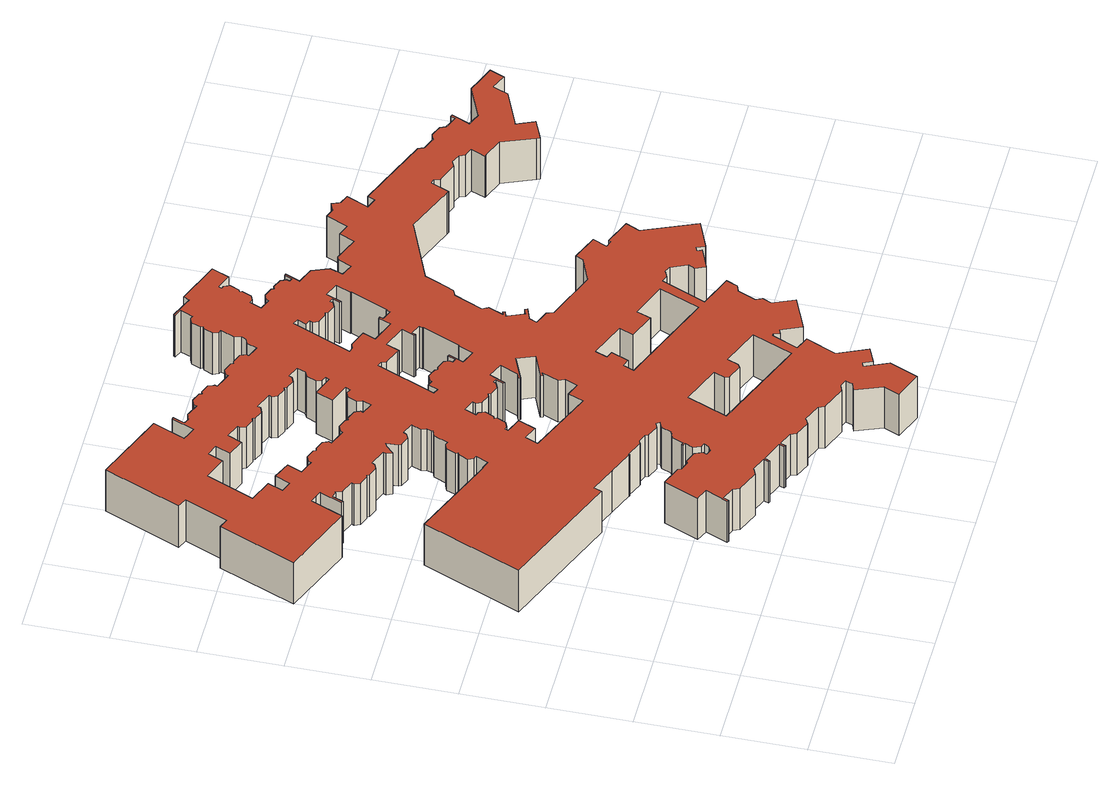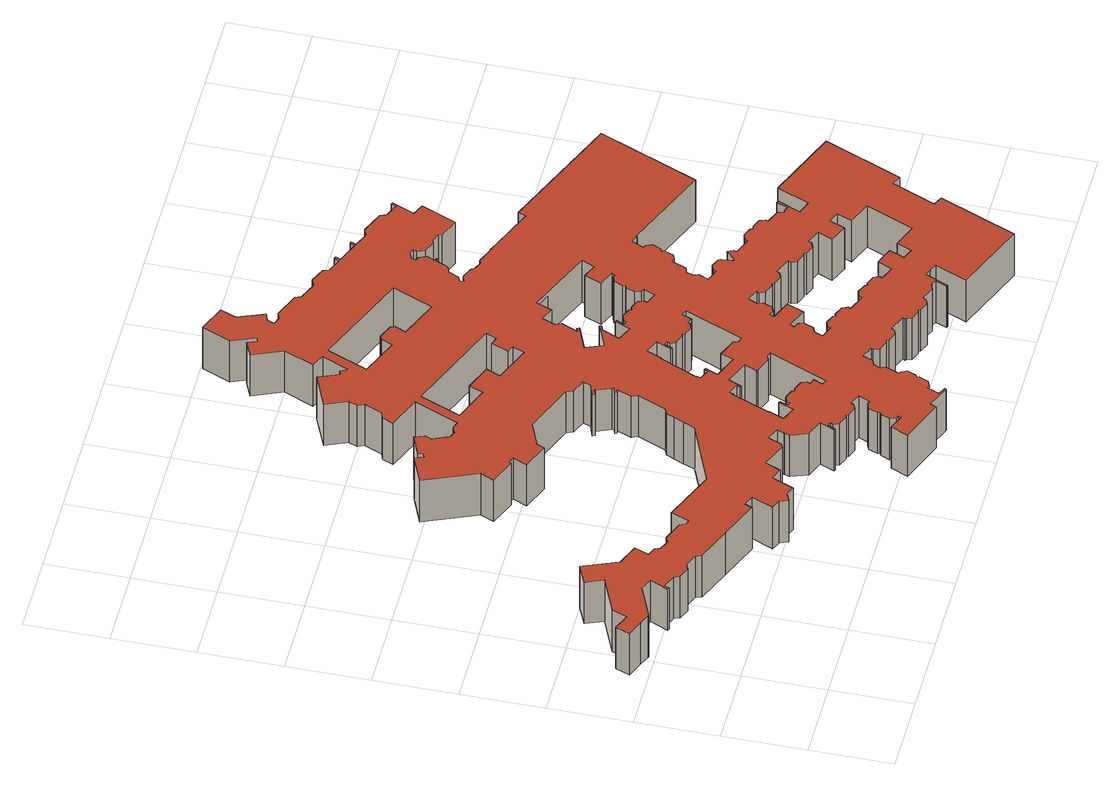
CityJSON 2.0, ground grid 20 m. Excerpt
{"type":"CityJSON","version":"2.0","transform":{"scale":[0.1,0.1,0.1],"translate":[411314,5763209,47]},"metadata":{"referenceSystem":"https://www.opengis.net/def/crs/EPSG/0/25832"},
"CityObjects":{
"building1":{"type":"Building","attributes":{"name":"Fachklinik Hornheide","Gemeindeschluessel":"05515000","Geometrietyp2DReferenz":"3000","function":"31001_3051"},"address":[{"country":"Germany","locality":"Münster","thoroughfareNumber":"300","thoroughfareName":"Dorbaumstraße"}],"children":["building1-1","building1-2"]},
"building1-1":{"type":"BuildingPart","attributes":{"roofType":"1000","measuredHeight":11.36},"parents":["building1"],"geometry":[{"type":"Solid","lod":"2","boundaries":[[[[0,1,2,3]],[[4,5,1,0]],[[6,7,5,4]],[[3,2,7,6]],[[4,0,3,6]],[[1,5,7,2]]]],"semantics":{"surfaces":[{"type":"WallSurface"},{"type":"RoofSurface"},{"type":"GroundSurface"}],"values":[[0,0,0,0,1,2]]}}]},
"building1-2":{"type":"BuildingPart","attributes":{"roofType":"1000","measuredHeight":12.69},"parents":["building1"],"geometry":[{"type":"Solid","lod":"2","boundaries":[[[[8,9,10,11]],[[12,13,9,8]],[[14,15,13,12]],[[16,17,15,14]],[[18,19,17,16]],[[20,21,19,18]],[[22,23,21,20]],[[24,25,23,22]],[[26,27,25,24]],[[28,29,27,26]],[[30,31,29,28]],[[32,33,31,30]],[[34,35,33,32]],[[36,37,35,34]],[[38,39,37,36]],[[40,41,39,38]],[[42,43,41,40]],[[44,45,43,42]],[[46,47,45,44]],[[48,49,47,46]],[[50,51,49,48]],[[52,53,51,50]],[[54,55,53,52]],[[56,57,55,54]],[[58,59,57,56]],[[60,61,59,58]],[[62,63,61,60]],[[64,65,63,62]],[[66,67,65,64]],[[68,69,67,66]],[[70,71,69,68]],[[72,73,71,70]],[[74,75,73,72]],[[76,77,75,74]],[[78,79,77,76]],[[80,81,79,78]],[[82,83,81,80]],[[84,85,83,82]],[[86,87,85,84]],[[88,89,87,86]],[[90,91,89,88]],[[92,93,91,90]],[[94,95,93,92]],[[96,97,95,94]],[[98,99,97,96]],[[100,101,99,98]],[[102,103,101,100]],[[104,105,103,102]],[[106,107,105,104]],[[108,109,107,106]],[[110,111,109,108]],[[112,113,111,110]],[[114,115,113,112]],[[110,108,106,104,102,100,98,96,94,92,90,88,86,84,82,80,78,76,74,72,70,68,66,64,62,60,58,56,54,52,50,48,46,44,42,40,38,36,34,32,30,28,26,24,22,20,18,16,14,12,8,11,116,117,118,119,120,121,122,123,124,125,126,127,128,129,130,131,132,133,134,135,136,137,138,139,140,141,142,143,144,145,146,147,148,149,150,151,152,153,154,155,156,157,158,159,160,161,162,163,164,165,166,167,168,169,170,171,172,173,174,175,176,177,178,179,180,181,182,183,184,185,186,187,188,189,190,191,192,193,194,195,196,197,198,199,200,201,202,203,204,205,206,207,208,209,210,211,212,213,214,215,216,217,218,219,220,221,222,223,224,225,226,227,228,229,230,231,232,233,234,235,236,237,238,239,240,241,242,243,244,245,246,247,248,249,250,251,252,253,254,255,256,257,258,259,260,261,262,263,264,265,266,267,268,269,270,271,272,273,274,275,276,277,278,279,280,281,282,283,284,285,286,287,288,289,290,291,292,293,294,295,296,297,298,299,300,301,302,303,304,305,306,307,308,309,310,311,312,313,314,315,316,317,318,319,320,321,322,323,324,325,326,327,328,329,330,331,332,333,334,335,336,337,338,339,340,341,342,343,344,345,346,347,348,349,350,351,352,353,354,355,356,357,358,359,360,361,362,363,364,365,366,367,368,369,370,371,372,373,374,375,376,377,378,379,380,381,114,112],[382,383,384,385,386,387,388,389,390,391,392,393,394,395,396,397,398,399,400,401,402,403,404,405,406,407,408,409,410,411,412,413,414,415,416,417,418,419,420,421,422,423,424,425,426,427,428,429,430,431,432,433,434,435,436,437,438,439,440,441,442,443,444,445,446,447,448,449,450,451],[452,453,454,455,456,457,458,459,460,461,462,463,464,465,466,467,468,469,470,471,472,473,474,475,476,477,478,479,480,481,482,483,484],[485,486,487,488,489,490,491,492,493,494,495,496,497,498,499,500,501,502,503,504,505,506,507,508,509,510,511,512,513,514,515,516,517,518],[519,520,521,522,523,524,525,526,527,528,529,530,531,532,533,534,535,536,537,538,539,540,541,542,543,544,545,546,547,548,549,550,551,552,553,554,555,556,557,558,559,560,561,562,563,564],[565,566,567,568,569,570,571,572,573,574],[575,576,577,578,579,580,581,582,583,584,585,586]],[[587,588,589,590,591,592,593,594,595,596,597,598,599,600,601,602,603,604,605,606,607,608,609,610,611,612,613,614,615,616,617,618,619,620,621,622,623,624,625,626,627,628,629,630,631,632,633,634,635,636,637,638,639,640,641,642,643,644,645,646,647,648,649,650,651,652,653,654,655,656,657,658,659,660,661,662,663,664,665,666,667,668,669,670,671,672,673,674,675,676,677,678,679,680,681,682,683,684,685,686,687,688,689,690,691,692,693,694,695,696,697,698,699,700,701,702,703,704,705,706,707,708,709,710,711,712,713,714,715,716,717,718,719,720,721,722,723,724,725,726,727,728,729,730,731,732,733,734,735,736,737,738,739,740,741,742,743,744,745,746,747,748,749,750,751,752,753,754,755,756,757,758,759,760,761,762,763,764,765,766,767,768,769,770,771,772,773,774,775,776,777,778,779,780,781,782,783,784,785,786,787,788,789,790,791,792,793,794,795,796,797,798,799,800,801,802,803,804,805,806,807,808,809,810,811,812,813,814,815,816,817,818,819,820,821,822,823,824,825,826,827,828,829,830,831,832,833,834,835,836,837,838,839,840,841,842,843,844,845,846,847,848,849,850,851,852,10,9,13,15,17,19,21,23,25,27,29,31,33,35,37,39,41,43,45,47,49,51,53,55,57,59,61,63,65,67,69,71,73,75,77,79,81,83,85,87,89,91,93,95,97,99,101,103,105,107,109,111,113,115],[853,854,855,856,857,858,859,860,861,862,863,864],[865,866,867,868,869,870,871,872,873,874],[875,876,877,878,879,880,881,882,883,884,885,886,887,888,889,890,891,892,893,894,895,896,897,898,899,900,901,902,903,904,905,906,907],[908,909,910,911,912,913,914,915,916,917,918,919,920,921,922,923,924,925,926,927,928,929,930,931,932,933,934,935,936,937,938,939,940,941],[942,943,944,945,946,947,948,949,950,951,952,953,954,955,956,5,957,958,959,960,961,962,963,964,965,966,967,968,969,970,971,972,973,974,975,976,977,978,979,980,981,982,983,984,985,986],[987,988,989,990,991,992,993,994,995,996,997,998,999,1000,1001,1002,1003,1004,1005,1006,1007,1008,1009,1010,1011,1012,1013,1014,1015,1016,1017,1018,1019,1020,1021,1022,1023,1024,1025,1026,1027,1028,1029,1030,1031,1032,1033,1034,1035,1036,1037,1038,1039,1040,1041,1042,1043,1044,1045,1046,1047,1048,1049,1050,1051,1052,1053,1054,1055,1056]],[[381,587,115,114]],[[380,588,587,381]],[[379,589,588,380]],[[378,590,589,379]],[[377,591,590,378]],[[376,592,591,377]],[[375,593,592,376]],[[374,594,593,375]],[[373,595,594,374]],[[372,596,595,373]],[[371,597,596,372]],[[370,598,597,371]],[[369,599,598,370]],[[368,600,599,369]],[[367,601,600,368]],[[366,602,601,367]],[[365,603,602,366]],[[364,604,603,365]],[[363,605,604,364]],[[362,606,605,363]],[[361,607,606,362]],[[360,608,607,361]],[[359,609,608,360]],[[358,610,609,359]],[[357,611,610,358]],[[356,612,611,357]],[[355,613,612,356]],[[354,614,613,355]],[[353,615,614,354]],[[352,616,615,353]],[[351,617,616,352]],[[350,618,617,351]],[[349,619,618,350]],[[348,620,619,349]],[[347,621,620,348]],[[346,622,621,347]],[[345,623,622,346]],[[344,624,623,345]],[[343,625,624,344]],[[342,626,625,343]],[[341,627,626,342]],[[340,628,627,341]],[[339,629,628,340]],[[338,630,629,339]],[[337,631,630,338]],[[336,632,631,337]],[[335,633,632,336]],[[334,634,633,335]],[[333,635,634,334]],[[332,636,635,333]],[[331,637,636,332]],[[330,638,637,331]],[[329,639,638,330]],[[328,640,639,329]],[[327,641,640,328]],[[326,642,641,327]],[[325,643,642,326]],[[324,644,643,325]],[[323,645,644,324]],[[322,646,645,323]],[[321,647,646,322]],[[320,648,647,321]],[[585,853,864,586]],[[584,854,853,585]],[[583,855,854,584]],[[582,856,855,583]],[[581,857,856,582]],[[580,858,857,581]],[[579,859,858,580]],[[578,860,859,579]],[[577,861,860,578]],[[576,862,861,577]],[[575,863,862,576]],[[586,864,863,575]],[[319,649,648,320]],[[318,650,649,319]],[[317,651,650,318]],[[316,652,651,317]],[[315,653,652,316]],[[314,654,653,315]],[[313,655,654,314]],[[312,656,655,313]],[[311,657,656,312]],[[310,658,657,311]],[[309,659,658,310]],[[308,660,659,309]],[[307,661,660,308]],[[573,865,874,574]],[[572,866,865,573]],[[571,867,866,572]],[[570,868,867,571]],[[569,869,868,570]],[[568,870,869,569]],[[567,871,870,568]],[[566,872,871,567]],[[565,873,872,566]],[[574,874,873,565]],[[306,662,661,307]],[[305,663,662,306]],[[304,664,663,305]],[[303,665,664,304]],[[302,666,665,303]],[[301,667,666,302]],[[300,668,667,301]],[[299,669,668,300]],[[298,670,669,299]],[[297,671,670,298]],[[296,672,671,297]],[[295,673,672,296]],[[294,674,673,295]],[[293,675,674,294]],[[292,676,675,293]],[[291,677,676,292]],[[290,678,677,291]],[[289,679,678,290]],[[288,680,679,289]],[[287,681,680,288]],[[286,682,681,287]],[[285,683,682,286]],[[284,684,683,285]],[[283,685,684,284]],[[282,686,685,283]],[[281,687,686,282]],[[280,688,687,281]],[[279,689,688,280]],[[278,690,689,279]],[[277,691,690,278]],[[276,692,691,277]],[[275,693,692,276]],[[274,694,693,275]],[[273,695,694,274]],[[272,696,695,273]],[[271,697,696,272]],[[270,698,697,271]],[[269,699,698,270]],[[268,700,699,269]],[[267,701,700,268]],[[266,702,701,267]],[[265,703,702,266]],[[264,704,703,265]],[[263,705,704,264]],[[262,706,705,263]],[[261,707,706,262]],[[260,708,707,261]],[[259,709,708,260]],[[258,710,709,259]],[[257,711,710,258]],[[256,712,711,257]],[[255,713,712,256]],[[254,714,713,255]],[[253,715,714,254]],[[252,716,715,253]],[[251,717,716,252]],[[250,718,717,251]],[[249,719,718,250]],[[248,720,719,249]],[[247,721,720,248]],[[246,722,721,247]],[[245,723,722,246]],[[244,724,723,245]],[[243,725,724,244]],[[242,726,725,243]],[[241,727,726,242]],[[240,728,727,241]],[[239,729,728,240]],[[238,730,729,239]],[[237,731,730,238]],[[236,732,731,237]],[[235,733,732,236]],[[234,734,733,235]],[[233,735,734,234]],[[232,736,735,233]],[[231,737,736,232]],[[230,738,737,231]],[[229,739,738,230]],[[228,740,739,229]],[[227,741,740,228]],[[226,742,741,227]],[[225,743,742,226]],[[224,744,743,225]],[[223,745,744,224]],[[222,746,745,223]],[[221,747,746,222]],[[220,748,747,221]],[[219,749,748,220]],[[218,750,749,219]],[[563,942,986,564]],[[562,943,942,563]],[[561,944,943,562]],[[560,945,944,561]],[[559,946,945,560]],[[558,947,946,559]],[[557,948,947,558]],[[556,949,948,557]],[[555,950,949,556]],[[554,951,950,555]],[[553,952,951,554]],[[552,953,952,553]],[[551,954,953,552]],[[550,955,954,551]],[[549,956,955,550]],[[548,5,956,549]],[[547,957,5,548]],[[546,958,957,547]],[[545,959,958,546]],[[544,960,959,545]],[[543,961,960,544]],[[542,962,961,543]],[[541,963,962,542]],[[540,964,963,541]],[[539,965,964,540]],[[538,966,965,539]],[[537,967,966,538]],[[536,968,967,537]],[[535,969,968,536]],[[534,970,969,535]],[[533,971,970,534]],[[532,972,971,533]],[[517,908,941,518]],[[516,909,908,517]],[[515,910,909,516]],[[514,911,910,515]],[[513,912,911,514]],[[512,913,912,513]],[[511,914,913,512]],[[510,915,914,511]],[[509,916,915,510]],[[508,917,916,509]],[[483,875,907,484]],[[482,876,875,483]],[[481,877,876,482]],[[480,878,877,481]],[[479,879,878,480]],[[478,880,879,479]],[[477,881,880,478]],[[476,882,881,477]],[[475,883,882,476]],[[474,884,883,475]],[[473,885,884,474]],[[472,886,885,473]],[[471,887,886,472]],[[470,888,887,471]],[[469,889,888,470]],[[468,890,889,469]],[[467,891,890,468]],[[466,892,891,467]],[[465,893,892,466]],[[464,894,893,465]],[[463,895,894,464]],[[462,896,895,463]],[[461,897,896,462]],[[460,898,897,461]],[[459,899,898,460]],[[458,900,899,459]],[[457,901,900,458]],[[456,902,901,457]],[[455,903,902,456]],[[454,904,903,455]],[[453,905,904,454]],[[452,906,905,453]],[[484,907,906,452]],[[507,918,917,508]],[[506,919,918,507]],[[505,920,919,506]],[[504,921,920,505]],[[503,922,921,504]],[[502,923,922,503]],[[501,924,923,502]],[[500,925,924,501]],[[499,926,925,500]],[[498,927,926,499]],[[497,928,927,498]],[[496,929,928,497]],[[495,930,929,496]],[[494,931,930,495]],[[493,932,931,494]],[[492,933,932,493]],[[491,934,933,492]],[[490,935,934,491]],[[489,936,935,490]],[[488,937,936,489]],[[487,938,937,488]],[[486,939,938,487]],[[485,940,939,486]],[[518,941,940,485]],[[531,973,972,532]],[[530,974,973,531]],[[529,975,974,530]],[[528,976,975,529]],[[527,977,976,528]],[[526,978,977,527]],[[525,979,978,526]],[[524,980,979,525]],[[523,981,980,524]],[[522,982,981,523]],[[521,983,982,522]],[[520,984,983,521]],[[519,985,984,520]],[[564,986,985,519]],[[217,751,750,218]],[[216,752,751,217]],[[215,753,752,216]],[[214,754,753,215]],[[213,755,754,214]],[[212,756,755,213]],[[211,757,756,212]],[[210,758,757,211]],[[209,759,758,210]],[[208,760,759,209]],[[207,761,760,208]],[[206,762,761,207]],[[205,763,762,206]],[[204,764,763,205]],[[203,765,764,204]],[[202,766,765,203]],[[201,767,766,202]],[[200,768,767,201]],[[199,769,768,200]],[[198,770,769,199]],[[197,771,770,198]],[[196,772,771,197]],[[195,773,772,196]],[[194,774,773,195]],[[193,775,774,194]],[[192,776,775,193]],[[191,777,776,192]],[[190,778,777,191]],[[189,779,778,190]],[[188,780,779,189]],[[187,781,780,188]],[[186,782,781,187]],[[450,987,1056,451]],[[449,988,987,450]],[[448,989,988,449]],[[447,990,989,448]],[[446,991,990,447]],[[445,992,991,446]],[[444,993,992,445]],[[443,994,993,444]],[[442,995,994,443]],[[441,996,995,442]],[[440,997,996,441]],[[439,998,997,440]],[[438,999,998,439]],[[437,1000,999,438]],[[436,1001,1000,437]],[[435,1002,1001,436]],[[434,1003,1002,435]],[[433,1004,1003,434]],[[432,1005,1004,433]],[[431,1006,1005,432]],[[430,1007,1006,431]],[[429,1008,1007,430]],[[428,1009,1008,429]],[[427,1010,1009,428]],[[426,1011,1010,427]],[[425,1012,1011,426]],[[424,1013,1012,425]],[[423,1014,1013,424]],[[422,1015,1014,423]],[[421,1016,1015,422]],[[420,1017,1016,421]],[[419,1018,1017,420]],[[418,1019,1018,419]],[[417,1020,1019,418]],[[416,1021,1020,417]],[[415,1022,1021,416]],[[414,1023,1022,415]],[[413,1024,1023,414]],[[412,1025,1024,413]],[[411,1026,1025,412]],[[410,1027,1026,411]],[[409,1028,1027,410]],[[408,1029,1028,409]],[[407,1030,1029,408]],[[406,1031,1030,407]],[[405,1032,1031,406]],[[404,1033,1032,405]],[[403,1034,1033,404]],[[402,1035,1034,403]],[[401,1036,1035,402]],[[400,1037,1036,401]],[[399,1038,1037,400]],[[398,1039,1038,399]],[[397,1040,1039,398]],[[396,1041,1040,397]],[[395,1042,1041,396]],[[394,1043,1042,395]],[[393,1044,1043,394]],[[392,1045,1044,393]],[[391,1046,1045,392]],[[390,1047,1046,391]],[[389,1048,1047,390]],[[388,1049,1048,389]],[[387,1050,1049,388]],[[386,1051,1050,387]],[[385,1052,1051,386]],[[384,1053,1052,385]],[[383,1054,1053,384]],[[382,1055,1054,383]],[[451,1056,1055,382]],[[185,783,782,186]],[[184,784,783,185]],[[183,785,784,184]],[[182,786,785,183]],[[181,787,786,182]],[[180,788,787,181]],[[179,789,788,180]],[[178,790,789,179]],[[177,791,790,178]],[[176,792,791,177]],[[175,793,792,176]],[[174,794,793,175]],[[173,795,794,174]],[[172,796,795,173]],[[171,797,796,172]],[[170,798,797,171]],[[169,799,798,170]],[[168,800,799,169]],[[167,801,800,168]],[[166,802,801,167]],[[165,803,802,166]],[[164,804,803,165]],[[163,805,804,164]],[[162,806,805,163]],[[161,807,806,162]],[[160,808,807,161]],[[159,809,808,160]],[[158,810,809,159]],[[157,811,810,158]],[[156,812,811,157]],[[155,813,812,156]],[[154,814,813,155]],[[153,815,814,154]],[[152,816,815,153]],[[151,817,816,152]],[[150,818,817,151]],[[149,819,818,150]],[[148,820,819,149]],[[147,821,820,148]],[[146,822,821,147]],[[145,823,822,146]],[[144,824,823,145]],[[143,825,824,144]],[[142,826,825,143]],[[141,827,826,142]],[[140,828,827,141]],[[139,829,828,140]],[[138,830,829,139]],[[137,831,830,138]],[[136,832,831,137]],[[135,833,832,136]],[[134,834,833,135]],[[133,835,834,134]],[[132,836,835,133]],[[131,837,836,132]],[[130,838,837,131]],[[129,839,838,130]],[[128,840,839,129]],[[127,841,840,128]],[[126,842,841,127]],[[125,843,842,126]],[[124,844,843,125]],[[123,845,844,124]],[[122,846,845,123]],[[121,847,846,122]],[[120,848,847,121]],[[119,849,848,120]],[[118,850,849,119]],[[117,851,850,118]],[[116,852,851,117]],[[11,10,852,116]]]],"semantics":{"surfaces":[{"type":"WallSurface"},{"type":"RoofSurface"},{"type":"GroundSurface"}],"values":[[0,0,0,0,0,0,0,0,0,0,0,0,0,0,0,0,0,0,0,0,0,0,0,0,0,0,0,0,0,0,0,0,0,0,0,0,0,0,0,0,0,0,0,0,0,0,0,0,0,0,0,0,0,1,2,0,0,0,0,0,0,0,0,0,0,0,0,0,0,0,0,0,0,0,0,0,0,0,0,0,0,0,0,0,0,0,0,0,0,0,0,0,0,0,0,0,0,0,0,0,0,0,0,0,0,0,0,0,0,0,0,0,0,0,0,0,0,0,0,0,0,0,0,0,0,0,0,0,0,0,0,0,0,0,0,0,0,0,0,0,0,0,0,0,0,0,0,0,0,0,0,0,0,0,0,0,0,0,0,0,0,0,0,0,0,0,0,0,0,0,0,0,0,0,0,0,0,0,0,0,0,0,0,0,0,0,0,0,0,0,0,0,0,0,0,0,0,0,0,0,0,0,0,0,0,0,0,0,0,0,0,0,0,0,0,0,0,0,0,0,0,0,0,0,0,0,0,0,0,0,0,0,0,0,0,0,0,0,0,0,0,0,0,0,0,0,0,0,0,0,0,0,0,0,0,0,0,0,0,0,0,0,0,0,0,0,0,0,0,0,0,0,0,0,0,0,0,0,0,0,0,0,0,0,0,0,0,0,0,0,0,0,0,0,0,0,0,0,0,0,0,0,0,0,0,0,0,0,0,0,0,0,0,0,0,0,0,0,0,0,0,0,0,0,0,0,0,0,0,0,0,0,0,0,0,0,0,0,0,0,0,0,0,0,0,0,0,0,0,0,0,0,0,0,0,0,0,0,0,0,0,0,0,0,0,0,0,0,0,0,0,0,0,0,0,0,0,0,0,0,0,0,0,0,0,0,0,0,0,0,0,0,0,0,0,0,0,0,0,0,0,0,0,0,0,0,0,0,0,0,0,0,0,0,0,0,0,0,0,0,0,0,0,0,0,0,0,0,0,0,0,0,0,0,0,0,0,0,0,0,0,0,0,0,0,0,0,0,0,0,0,0,0,0,0,0,0,0,0,0,0,0,0,0,0,0,0,0,0,0,0,0,0,0,0,0,0,0,0,0,0,0,0,0,0,0,0,0,0,0,0,0,0,0,0,0,0,0,0,0,0,0,0,0,0,0,0,0,0,0,0,0,0,0,0,0,0,0,0,0,0,0,0,0,0,0,0]]}}]}
},
"vertices":[
[461,797,117],[461,797,3],[448,765,3],[448,765,117],[657,714,117],[657,714,3],[644,682,117],[644,682,3],
[807,1507,130],[807,1507,3],[821,1513,3],[821,1513,130],[800,1510,130],[800,1510,3],[788,1482,130],[788,1482,3],[814,1471,130],[814,1471,3],[817,1477,130],[817,1477,3],[831,1483,130],[831,1483,3],[853,1474,130],[853,1474,3],[855,1468,130],[855,1468,3],[857,1468,130],[857,1468,3],[862,1470,130],[862,1470,3],[884,1461,130],[884,1461,3],[890,1447,130],[890,1447,3],[887,1440,130],[887,1440,3],[895,1437,130],[895,1437,3],[903,1455,130],[903,1455,3],[907,1453,130],[907,1453,3],[892,1418,130],[892,1418,3],[931,1402,130],[931,1402,3],[947,1361,130],[947,1361,3],[942,1347,130],[942,1347,3],[943,1347,130],[943,1347,3],[936,1330,130],[936,1330,3],[965,1317,130],[965,1317,3],[978,1349,130],[978,1349,3],[988,1353,130],[988,1353,3],[1045,1329,130],[1045,1329,3],[1061,1366,130],[1061,1366,3],[1089,1355,130],[1089,1355,3],[1111,1407,130],[1111,1407,3],[1133,1398,130],[1133,1398,3],[1153,1406,130],[1153,1406,3],[1161,1386,130],[1161,1386,3],[1183,1377,130],[1183,1377,3],[1161,1324,130],[1161,1324,3],[1186,1314,130],[1186,1314,3],[1193,1332,130],[1193,1332,3],[1287,1293,130],[1287,1293,3],[1370,1258,130],[1370,1258,3],[1376,1244,130],[1376,1244,3],[1407,1231,130],[1407,1231,3],[1421,1237,130],[1421,1237,3],[1447,1226,130],[1447,1226,3],[1453,1212,130],[1453,1212,3],[1484,1199,130],[1484,1199,3],[1488,1210,130],[1488,1210,3],[1493,1208,130],[1493,1208,3],[1474,1164,130],[1474,1164,3],[1504,1151,130],[1504,1151,3],[1586,1186,130],[1586,1186,3],[1588,1185,130],[1588,1185,3],[1613,1174,130],[1613,1174,3],[1653,1158,130],[1653,1158,3],[1639,1123,130],[1639,1123,3],[830,1535,130],[828,1540,130],[828,1541,130],[834,1544,130],[843,1566,130],[837,1580,130],[830,1582,130],[833,1590,130],[869,1575,130],[887,1617,130],[783,1659,130],[777,1644,130],[723,1667,130],[720,1663,130],[739,1655,130],[727,1625,130],[720,1628,130],[706,1622,130],[697,1600,130],[699,1595,130],[699,1594,130],[693,1591,130],[684,1569,130],[690,1555,130],[696,1553,130],[683,1519,130],[689,1504,130],[686,1503,130],[681,1491,130],[669,1486,130],[659,1462,130],[631,1474,130],[634,1480,130],[628,1494,130],[606,1503,130],[600,1501,130],[599,1502,130],[597,1507,130],[575,1516,130],[561,1511,130],[558,1504,130],[519,1520,130],[522,1527,130],[519,1529,130],[516,1541,130],[494,1550,130],[488,1548,130],[487,1548,130],[485,1554,130],[463,1563,130],[449,1557,130],[446,1550,130],[415,1564,130],[399,1558,130],[398,1560,130],[387,1565,130],[398,1593,130],[394,1594,130],[371,1540,130],[356,1546,130],[338,1554,130],[370,1631,130],[199,1702,130],[122,1516,130],[145,1506,130],[101,1402,130],[78,1411,130],[1,1225,130],[173,1154,130],[205,1231,130],[222,1225,130],[237,1219,130],[214,1164,130],[219,1162,130],[230,1189,130],[242,1184,130],[245,1186,130],[251,1170,130],[282,1157,130],[280,1151,130],[285,1137,130],[307,1128,130],[313,1130,130],[314,1130,130],[316,1124,130],[338,1115,130],[352,1121,130],[355,1127,130],[395,1111,130],[392,1104,130],[398,1090,130],[417,1109,130],[424,1112,130],[426,1083,130],[429,1077,130],[450,1068,130],[464,1074,130],[467,1081,130],[496,1069,130],[486,1045,130],[490,1033,130],[486,1021,130],[487,1018,130],[472,1012,130],[458,978,130],[451,981,130],[437,975,130],[428,953,130],[430,947,130],[430,946,130],[424,944,130],[415,922,130],[421,908,130],[428,905,130],[415,876,130],[397,883,130],[396,882,130],[190,969,130],[90,730,130],[382,607,130],[389,626,130],[452,599,130],[511,574,130],[510,574,130],[512,573,130],[512,575,130],[552,559,130],[559,562,130],[580,554,130],[583,546,130],[610,534,130],[624,540,130],[628,530,130],[614,524,130],[604,500,130],[588,494,130],[576,465,130],[570,468,130],[568,464,130],[575,461,130],[566,441,130],[574,423,130],[583,419,130],[578,407,130],[565,401,130],[552,406,130],[556,415,130],[548,434,130],[521,445,130],[514,442,130],[493,450,130],[490,458,130],[444,477,130],[409,393,130],[437,381,130],[414,327,130],[418,325,130],[423,337,130],[454,324,130],[461,308,130],[513,286,130],[529,293,130],[564,278,130],[559,266,130],[563,264,130],[568,276,130],[619,255,130],[614,243,130],[619,241,130],[624,253,130],[657,239,130],[663,224,130],[698,209,130],[713,216,130],[756,198,130],[762,183,130],[820,159,130],[835,165,130],[854,157,130],[847,140,130],[829,133,130],[854,69,130],[838,31,130],[903,5,130],[932,74,130],[908,131,130],[919,135,130],[928,112,130],[966,128,130],[935,200,130],[966,273,130],[933,287,130],[960,350,130],[965,349,130],[970,335,130],[981,339,130],[1002,289,130],[1084,324,130],[1062,377,130],[1071,398,130],[1064,414,130],[1082,457,130],[1098,463,130],[1109,490,130],[1031,522,130],[1076,629,130],[1091,623,130],[1107,630,130],[1122,623,130],[1139,584,130],[1132,568,130],[1142,544,130],[1193,565,130],[1188,577,130],[1199,581,130],[1207,561,130],[1276,589,130],[1223,717,130],[1238,750,130],[1176,776,130],[1173,770,130],[1157,776,130],[1172,810,130],[1110,836,130],[1102,817,130],[1043,793,130],[922,842,130],[916,858,130],[882,872,130],[890,891,130],[919,902,130],[916,908,130],[903,902,130],[902,906,130],[888,940,130],[886,944,130],[899,949,130],[897,954,130],[889,951,130],[904,987,130],[897,1002,130],[926,1071,130],[941,1077,130],[949,1096,130],[960,1121,130],[971,1149,130],[1126,1212,130],[1245,1162,130],[1250,1160,130],[1268,1204,130],[1278,1200,130],[1284,1186,130],[1331,1167,130],[1345,1173,130],[1367,1163,130],[1373,1149,130],[1393,1141,130],[1379,1106,130],[1383,1105,130],[1431,1085,130],[1462,1007,130],[1465,1000,130],[1514,1021,130],[1496,1064,130],[1587,1102,130],[1602,1139,130],[224,1302,130],[239,1339,130],[184,1361,130],[232,1476,130],[287,1454,130],[302,1490,130],[328,1479,130],[313,1443,130],[355,1426,130],[370,1461,130],[403,1447,130],[400,1441,130],[406,1427,130],[428,1418,130],[434,1420,130],[435,1419,130],[437,1414,130],[459,1405,130],[474,1410,130],[476,1417,130],[516,1401,130],[513,1394,130],[519,1380,130],[541,1371,130],[546,1373,130],[547,1373,130],[550,1367,130],[571,1358,130],[585,1364,130],[588,1371,130],[616,1359,130],[608,1339,130],[595,1333,130],[585,1309,130],[590,1296,130],[602,1291,130],[597,1282,130],[550,1301,130],[533,1259,130],[580,1240,130],[575,1229,130],[564,1234,130],[551,1229,130],[542,1206,130],[547,1193,130],[538,1172,130],[510,1184,130],[513,1190,130],[507,1204,130],[485,1213,130],[479,1211,130],[478,1212,130],[476,1217,130],[454,1226,130],[440,1220,130],[437,1214,130],[398,1230,130],[401,1237,130],[395,1251,130],[373,1260,130],[367,1258,130],[366,1258,130],[364,1264,130],[342,1273,130],[328,1267,130],[326,1260,130],[292,1274,130],[307,1310,130],[265,1328,130],[250,1292,130],[748,1211,130],[760,1242,130],[756,1244,130],[719,1259,130],[707,1255,130],[696,1258,130],[756,1400,130],[768,1394,130],[759,1372,130],[772,1367,130],[769,1360,130],[775,1346,130],[797,1337,130],[803,1339,130],[804,1339,130],[806,1333,130],[828,1324,130],[842,1330,130],[844,1337,130],[852,1333,130],[845,1315,130],[849,1313,130],[864,1349,130],[897,1335,130],[882,1299,130],[884,1298,130],[846,1207,130],[844,1208,130],[841,1199,130],[816,1209,130],[820,1218,130],[815,1219,130],[803,1189,130],[735,1039,130],[731,1041,130],[723,1022,130],[714,1026,130],[717,1033,130],[711,1046,130],[689,1055,130],[684,1053,130],[683,1053,130],[680,1059,130],[659,1068,130],[645,1063,130],[642,1057,130],[630,1062,130],[620,1038,130],[607,1044,130],[666,1185,130],[677,1181,130],[681,1169,130],[718,1154,130],[718,1153,130],[723,1151,130],[736,1182,130],[791,1160,130],[778,1129,130],[782,1127,130],[786,1135,130],[810,1125,130],[807,1116,130],[809,1116,130],[770,1024,130],[768,1025,130],[753,989,130],[720,1003,130],[599,953,130],[596,946,130],[602,932,130],[624,923,130],[630,925,130],[631,925,130],[633,919,130],[655,910,130],[669,916,130],[672,922,130],[680,919,130],[672,900,130],[676,898,130],[692,935,130],[727,919,130],[709,877,130],[696,872,130],[697,867,130],[698,866,130],[757,891,130],[774,849,130],[715,825,130],[715,824,130],[717,819,130],[726,823,130],[709,783,130],[716,768,130],[703,738,130],[672,751,130],[657,714,130],[501,781,130],[514,812,130],[546,798,130],[563,840,130],[527,855,130],[530,863,130],[537,861,130],[551,866,130],[560,888,130],[558,894,130],[558,895,130],[564,897,130],[573,919,130],[568,933,130],[560,936,130],[572,964,130],[682,391,130],[722,488,130],[814,450,130],[803,423,130],[807,413,130],[842,398,130],[851,403,130],[862,430,130],[952,392,130],[912,295,130],[779,626,130],[790,652,130],[808,645,130],[825,687,130],[808,694,130],[819,723,130],[905,687,130],[891,653,130],[953,628,130],[966,662,130],[1050,628,130],[1010,531,130],[1602,1139,3],[1587,1102,3],[1496,1064,3],[1514,1021,3],[1465,1000,3],[1462,1007,3],[1431,1085,3],[1383,1105,3],[1379,1106,3],[1393,1141,3],[1373,1149,3],[1367,1163,3],[1345,1173,3],[1331,1167,3],[1284,1186,3],[1278,1200,3],[1268,1204,3],[1250,1160,3],[1245,1162,3],[1126,1212,3],[971,1149,3],[960,1121,3],[949,1096,3],[941,1077,3],[926,1071,3],[897,1002,3],[904,987,3],[889,951,3],[897,954,3],[899,949,3],[886,944,3],[888,940,3],[902,906,3],[903,902,3],[916,908,3],[919,902,3],[890,891,3],[882,872,3],[916,858,3],[922,842,3],[1043,793,3],[1102,817,3],[1110,836,3],[1172,810,3],[1157,776,3],[1173,770,3],[1176,776,3],[1238,750,3],[1223,717,3],[1276,589,3],[1207,561,3],[1199,581,3],[1188,577,3],[1193,565,3],[1142,544,3],[1132,568,3],[1139,584,3],[1122,623,3],[1107,630,3],[1091,623,3],[1076,629,3],[1031,522,3],[1109,490,3],[1098,463,3],[1082,457,3],[1064,414,3],[1071,398,3],[1062,377,3],[1084,324,3],[1002,289,3],[981,339,3],[970,335,3],[965,349,3],[960,350,3],[933,287,3],[966,273,3],[935,200,3],[966,128,3],[928,112,3],[919,135,3],[908,131,3],[932,74,3],[903,5,3],[838,31,3],[854,69,3],[829,133,3],[847,140,3],[854,157,3],[835,165,3],[820,159,3],[762,183,3],[756,198,3],[713,216,3],[698,209,3],[663,224,3],[657,239,3],[624,253,3],[619,241,3],[614,243,3],[619,255,3],[568,276,3],[563,264,3],[559,266,3],[564,278,3],[529,293,3],[513,286,3],[461,308,3],[454,324,3],[423,337,3],[418,325,3],[414,327,3],[437,381,3],[409,393,3],[444,477,3],[490,458,3],[493,450,3],[514,442,3],[521,445,3],[548,434,3],[556,415,3],[552,406,3],[565,401,3],[578,407,3],[583,419,3],[574,423,3],[566,441,3],[575,461,3],[568,464,3],[570,468,3],[576,465,3],[588,494,3],[604,500,3],[614,524,3],[628,530,3],[624,540,3],[610,534,3],[583,546,3],[580,554,3],[559,562,3],[552,559,3],[512,575,3],[512,573,3],[510,574,3],[511,574,3],[452,599,3],[389,626,3],[382,607,3],[90,730,3],[190,969,3],[396,882,3],[397,883,3],[415,876,3],[428,905,3],[421,908,3],[415,922,3],[424,944,3],[430,946,3],[430,947,3],[428,953,3],[437,975,3],[451,981,3],[458,978,3],[472,1012,3],[487,1018,3],[486,1021,3],[490,1033,3],[486,1045,3],[496,1069,3],[467,1081,3],[464,1074,3],[450,1068,3],[429,1077,3],[426,1083,3],[424,1112,3],[417,1109,3],[398,1090,3],[392,1104,3],[395,1111,3],[355,1127,3],[352,1121,3],[338,1115,3],[316,1124,3],[314,1130,3],[313,1130,3],[307,1128,3],[285,1137,3],[280,1151,3],[282,1157,3],[251,1170,3],[245,1186,3],[242,1184,3],[230,1189,3],[219,1162,3],[214,1164,3],[237,1219,3],[222,1225,3],[205,1231,3],[173,1154,3],[1,1225,3],[78,1411,3],[101,1402,3],[145,1506,3],[122,1516,3],[199,1702,3],[370,1631,3],[338,1554,3],[356,1546,3],[371,1540,3],[394,1594,3],[398,1593,3],[387,1565,3],[398,1560,3],[399,1558,3],[415,1564,3],[446,1550,3],[449,1557,3],[463,1563,3],[485,1554,3],[487,1548,3],[488,1548,3],[494,1550,3],[516,1541,3],[519,1529,3],[522,1527,3],[519,1520,3],[558,1504,3],[561,1511,3],[575,1516,3],[597,1507,3],[599,1502,3],[600,1501,3],[606,1503,3],[628,1494,3],[634,1480,3],[631,1474,3],[659,1462,3],[669,1486,3],[681,1491,3],[686,1503,3],[689,1504,3],[683,1519,3],[696,1553,3],[690,1555,3],[684,1569,3],[693,1591,3],[699,1594,3],[699,1595,3],[697,1600,3],[706,1622,3],[720,1628,3],[727,1625,3],[739,1655,3],[720,1663,3],[723,1667,3],[777,1644,3],[783,1659,3],[887,1617,3],[869,1575,3],[833,1590,3],[830,1582,3],[837,1580,3],[843,1566,3],[834,1544,3],[828,1541,3],[828,1540,3],[830,1535,3],[1050,628,3],[966,662,3],[953,628,3],[891,653,3],[905,687,3],[819,723,3],[808,694,3],[825,687,3],[808,645,3],[790,652,3],[779,626,3],[1010,531,3],[952,392,3],[862,430,3],[851,403,3],[842,398,3],[807,413,3],[803,423,3],[814,450,3],[722,488,3],[682,391,3],[912,295,3],[815,1219,3],[820,1218,3],[816,1209,3],[841,1199,3],[844,1208,3],[846,1207,3],[884,1298,3],[882,1299,3],[897,1335,3],[864,1349,3],[849,1313,3],[845,1315,3],[852,1333,3],[844,1337,3],[842,1330,3],[828,1324,3],[806,1333,3],[804,1339,3],[803,1339,3],[797,1337,3],[775,1346,3],[769,1360,3],[772,1367,3],[759,1372,3],[768,1394,3],[756,1400,3],[696,1258,3],[707,1255,3],[719,1259,3],[756,1244,3],[760,1242,3],[748,1211,3],[803,1189,3],[753,989,3],[768,1025,3],[770,1024,3],[809,1116,3],[807,1116,3],[810,1125,3],[786,1135,3],[782,1127,3],[778,1129,3],[791,1160,3],[736,1182,3],[723,1151,3],[718,1153,3],[718,1154,3],[681,1169,3],[677,1181,3],[666,1185,3],[607,1044,3],[620,1038,3],[630,1062,3],[642,1057,3],[645,1063,3],[659,1068,3],[680,1059,3],[683,1053,3],[684,1053,3],[689,1055,3],[711,1046,3],[717,1033,3],[714,1026,3],[723,1022,3],[731,1041,3],[735,1039,3],[720,1003,3],[560,936,3],[568,933,3],[573,919,3],[564,897,3],[558,895,3],[558,894,3],[560,888,3],[551,866,3],[537,861,3],[530,863,3],[527,855,3],[563,840,3],[546,798,3],[514,812,3],[501,781,3],[672,751,3],[703,738,3],[716,768,3],[709,783,3],[726,823,3],[717,819,3],[715,824,3],[715,825,3],[774,849,3],[757,891,3],[698,866,3],[697,867,3],[696,872,3],[709,877,3],[727,919,3],[692,935,3],[676,898,3],[672,900,3],[680,919,3],[672,922,3],[669,916,3],[655,910,3],[633,919,3],[631,925,3],[630,925,3],[624,923,3],[602,932,3],[596,946,3],[599,953,3],[572,964,3],[265,1328,3],[307,1310,3],[292,1274,3],[326,1260,3],[328,1267,3],[342,1273,3],[364,1264,3],[366,1258,3],[367,1258,3],[373,1260,3],[395,1251,3],[401,1237,3],[398,1230,3],[437,1214,3],[440,1220,3],[454,1226,3],[476,1217,3],[478,1212,3],[479,1211,3],[485,1213,3],[507,1204,3],[513,1190,3],[510,1184,3],[538,1172,3],[547,1193,3],[542,1206,3],[551,1229,3],[564,1234,3],[575,1229,3],[580,1240,3],[533,1259,3],[550,1301,3],[597,1282,3],[602,1291,3],[590,1296,3],[585,1309,3],[595,1333,3],[608,1339,3],[616,1359,3],[588,1371,3],[585,1364,3],[571,1358,3],[550,1367,3],[547,1373,3],[546,1373,3],[541,1371,3],[519,1380,3],[513,1394,3],[516,1401,3],[476,1417,3],[474,1410,3],[459,1405,3],[437,1414,3],[435,1419,3],[434,1420,3],[428,1418,3],[406,1427,3],[400,1441,3],[403,1447,3],[370,1461,3],[355,1426,3],[313,1443,3],[328,1479,3],[302,1490,3],[287,1454,3],[232,1476,3],[184,1361,3],[239,1339,3],[224,1302,3],[250,1292,3]
]}
